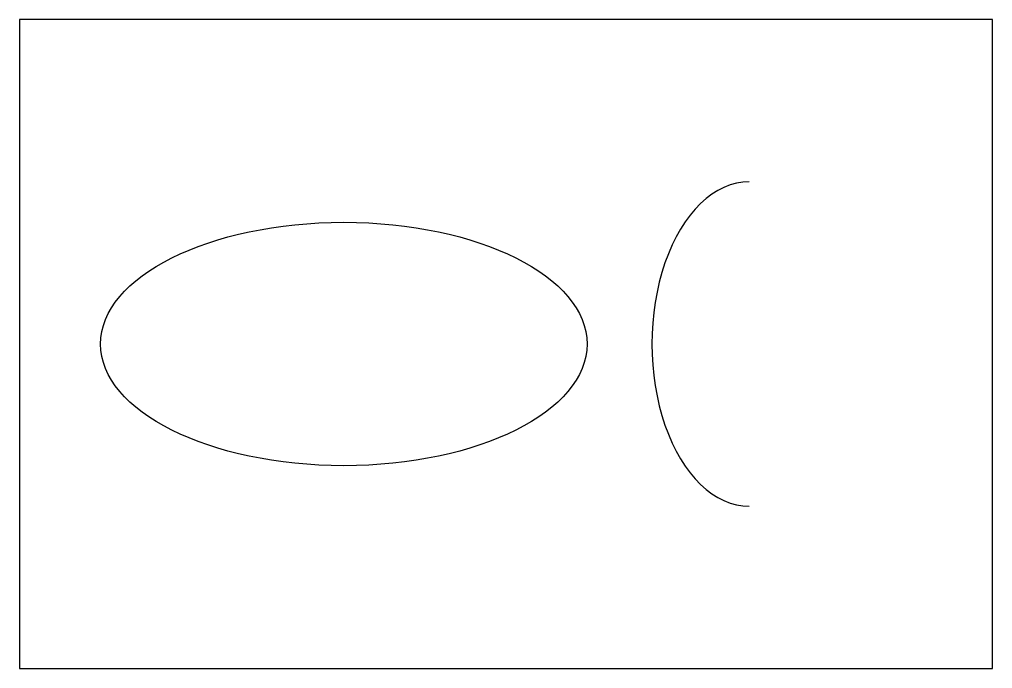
# Model space of a CAD drawing. Extents: x 0 to 60, y 0 to 40.
import ezdxf

# ---------------------------------------------------------------- set-up
doc = ezdxf.new("R2010")
doc.units = 0

msp = doc.modelspace()

# ---------------------------------------------------------------- linework, layer by layer
for p, q in [((60, 40), (0, 40)), ((0, 40), (0, 0)), ((60, 0), (60, 40)), ((0, 0), (60, 0))]:
    msp.add_line(p, q)
msp.add_ellipse((45, 20), major_axis=(0, 10), ratio=0.6, start_param=0, end_param=3.141593)
msp.add_ellipse((20, 20), major_axis=(15, 0), ratio=0.5)

doc.saveas('drawing.dxf')
